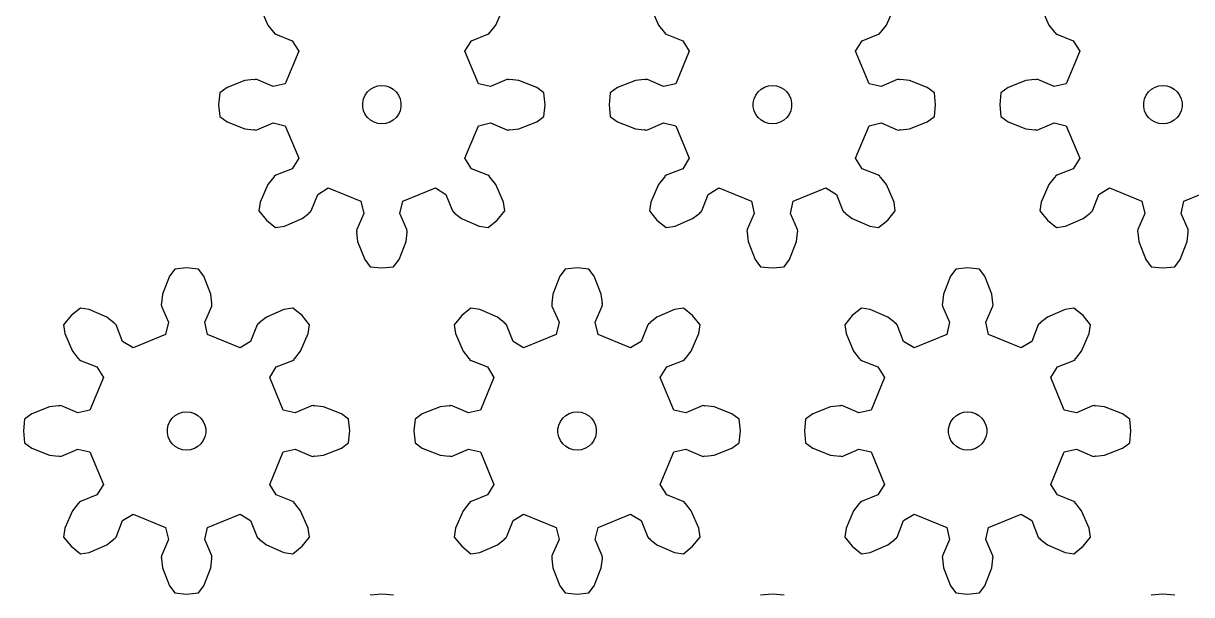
# Model space of a CAD drawing. Extents: x 0 to 208, y 0 to 229.
# Drawn here: x 0 to 91.1, y 101.8 to 146.4 of the extents above; entities that cross this region are included whole.
import ezdxf

# ---------------------------------------------------------------- set-up
doc = ezdxf.new("R2010")
doc.units = 0

msp = doc.modelspace()

# ---------------------------------------------------------------- linework, layer by layer
for p, q in [((18.477, 147.652), (19.073, 146.279)), ((36.857, 146.279), (37.452, 147.652)), ((48.942, 147.652), (49.538, 146.279)), ((67.322, 146.279), (67.917, 147.652)), ((79.407, 147.652), (80.002, 146.279)), ((19.073, 146.279), (19.514, 145.723)), ((36.416, 145.723), (36.857, 146.279)), ((49.538, 146.279), (49.979, 145.723)), ((66.88, 145.723), (67.322, 146.279)), ((80.002, 146.279), (80.443, 145.723)), ((19.514, 145.723), (19.565, 145.717)), ((19.565, 145.717), (19.574, 145.648)), ((19.574, 145.648), (19.58, 145.641)), ((19.58, 145.641), (19.687, 145.561)), ((19.687, 145.561), (20.968, 145.055)), ((20.968, 145.055), (21.48, 144.232)), ((34.45, 144.232), (34.962, 145.055)), ((34.962, 145.055), (36.242, 145.561)), ((36.242, 145.561), (36.35, 145.641)), ((36.35, 145.641), (36.356, 145.648)), ((36.356, 145.648), (36.365, 145.717)), ((36.365, 145.717), (36.416, 145.723)), ((49.979, 145.723), (50.029, 145.717)), ((50.029, 145.717), (50.039, 145.648)), ((50.039, 145.648), (50.044, 145.641)), ((50.044, 145.641), (50.152, 145.561)), ((50.152, 145.561), (51.433, 145.055)), ((51.433, 145.055), (51.944, 144.232)), ((64.915, 144.232), (65.426, 145.055)), ((65.426, 145.055), (66.707, 145.561)), ((66.707, 145.561), (66.815, 145.641)), ((66.815, 145.641), (66.821, 145.648)), ((66.821, 145.648), (66.83, 145.717)), ((66.83, 145.717), (66.88, 145.723)), ((80.443, 145.723), (80.494, 145.717)), ((80.494, 145.717), (80.503, 145.648)), ((80.503, 145.648), (80.509, 145.641)), ((80.509, 145.641), (80.617, 145.561)), ((80.617, 145.561), (81.898, 145.055)), ((81.898, 145.055), (82.409, 144.232)), ((21.48, 144.232), (20.427, 141.69)), ((35.503, 141.69), (34.45, 144.232)), ((51.944, 144.232), (50.891, 141.69)), ((65.968, 141.69), (64.915, 144.232)), ((82.409, 144.232), (81.356, 141.69)), ((15.886, 141.394), (15.323, 140.977)), ((17.277, 141.944), (15.886, 141.394)), ((17.982, 142.025), (17.277, 141.944)), ((18.022, 141.993), (17.982, 142.025)), ((18.078, 142.036), (18.022, 141.993)), ((18.087, 142.037), (18.078, 142.036)), ((18.219, 142.017), (18.087, 142.037)), ((19.483, 141.469), (18.219, 142.017)), ((20.427, 141.69), (19.483, 141.469)), ((26.85, 141.06), (27.083, 141.27)), ((27.083, 141.27), (27.355, 141.427)), ((27.355, 141.427), (27.653, 141.524)), ((27.653, 141.524), (27.965, 141.556)), ((27.965, 141.556), (28.277, 141.524)), ((28.277, 141.524), (28.575, 141.427)), ((28.575, 141.427), (28.846, 141.27)), ((28.846, 141.27), (29.08, 141.06)), ((36.447, 141.469), (35.503, 141.69)), ((37.71, 142.017), (36.447, 141.469)), ((37.843, 142.037), (37.71, 142.017)), ((37.852, 142.036), (37.843, 142.037)), ((37.908, 141.993), (37.852, 142.036)), ((37.948, 142.025), (37.908, 141.993)), ((38.652, 141.944), (37.948, 142.025)), ((40.044, 141.394), (38.652, 141.944)), ((40.606, 140.977), (40.044, 141.394)), ((46.35, 141.394), (45.788, 140.977)), ((47.742, 141.944), (46.35, 141.394)), ((48.447, 142.025), (47.742, 141.944)), ((48.487, 141.993), (48.447, 142.025)), ((48.542, 142.036), (48.487, 141.993)), ((48.552, 142.037), (48.542, 142.036)), ((48.684, 142.017), (48.552, 142.037)), ((49.948, 141.469), (48.684, 142.017)), ((50.891, 141.69), (49.948, 141.469)), ((57.315, 141.06), (57.548, 141.27)), ((57.548, 141.27), (57.819, 141.427)), ((57.819, 141.427), (58.118, 141.524)), ((58.118, 141.524), (58.43, 141.556)), ((58.43, 141.556), (58.741, 141.524)), ((58.741, 141.524), (59.04, 141.427)), ((59.04, 141.427), (59.311, 141.27)), ((59.311, 141.27), (59.544, 141.06)), ((66.912, 141.469), (65.968, 141.69)), ((68.175, 142.017), (66.912, 141.469)), ((68.307, 142.037), (68.175, 142.017)), ((68.317, 142.036), (68.307, 142.037)), ((68.372, 141.993), (68.317, 142.036)), ((68.412, 142.025), (68.372, 141.993)), ((69.117, 141.944), (68.412, 142.025)), ((70.509, 141.394), (69.117, 141.944)), ((71.071, 140.977), (70.509, 141.394)), ((76.815, 141.394), (76.253, 140.977)), ((78.207, 141.944), (76.815, 141.394)), ((78.912, 142.025), (78.207, 141.944)), ((78.952, 141.993), (78.912, 142.025)), ((79.007, 142.036), (78.952, 141.993)), ((79.016, 142.037), (79.007, 142.036)), ((79.149, 142.017), (79.016, 142.037)), ((80.412, 141.469), (79.149, 142.017)), ((81.356, 141.69), (80.412, 141.469)), ((87.78, 141.06), (88.013, 141.27)), ((88.013, 141.27), (88.284, 141.427)), ((88.284, 141.427), (88.583, 141.524)), ((88.583, 141.524), (88.894, 141.556)), ((88.894, 141.556), (89.206, 141.524)), ((89.206, 141.524), (89.504, 141.427)), ((89.504, 141.427), (89.776, 141.27)), ((89.776, 141.27), (90.009, 141.06)), ((15.323, 140.977), (15.232, 140.056)), ((26.473, 140.213), (26.538, 140.52)), ((26.538, 140.52), (26.666, 140.806)), ((26.666, 140.806), (26.85, 141.06)), ((29.08, 141.06), (29.264, 140.806)), ((29.264, 140.806), (29.391, 140.52)), ((29.391, 140.52), (29.457, 140.213)), ((40.697, 140.056), (40.606, 140.977)), ((45.788, 140.977), (45.697, 140.056)), ((56.938, 140.213), (57.003, 140.52)), ((57.003, 140.52), (57.131, 140.806)), ((57.131, 140.806), (57.315, 141.06)), ((59.544, 141.06), (59.729, 140.806)), ((59.729, 140.806), (59.856, 140.52)), ((59.856, 140.52), (59.921, 140.213)), ((71.162, 140.056), (71.071, 140.977)), ((76.253, 140.977), (76.162, 140.056)), ((87.403, 140.213), (87.468, 140.52)), ((87.468, 140.52), (87.595, 140.806)), ((87.595, 140.806), (87.78, 141.06)), ((90.009, 141.06), (90.193, 140.806)), ((90.193, 140.806), (90.321, 140.52)), ((90.321, 140.52), (90.386, 140.213)), ((15.232, 140.056), (15.323, 139.136)), ((26.473, 139.9), (26.473, 140.213)), ((26.538, 139.593), (26.473, 139.9)), ((26.666, 139.306), (26.538, 139.593)), ((29.391, 139.593), (29.264, 139.306)), ((29.457, 139.9), (29.391, 139.593)), ((29.457, 140.213), (29.457, 139.9)), ((40.606, 139.136), (40.697, 140.056)), ((45.697, 140.056), (45.788, 139.136)), ((56.938, 139.9), (56.938, 140.213)), ((57.003, 139.593), (56.938, 139.9)), ((57.131, 139.306), (57.003, 139.593)), ((59.856, 139.593), (59.729, 139.306)), ((59.921, 139.9), (59.856, 139.593)), ((59.921, 140.213), (59.921, 139.9)), ((71.071, 139.136), (71.162, 140.056)), ((76.162, 140.056), (76.253, 139.136)), ((87.403, 139.9), (87.403, 140.213)), ((87.468, 139.593), (87.403, 139.9)), ((87.595, 139.306), (87.468, 139.593)), ((90.321, 139.593), (90.193, 139.306)), ((90.386, 139.9), (90.321, 139.593)), ((90.386, 140.213), (90.386, 139.9)), ((15.323, 139.136), (15.886, 138.719)), ((15.886, 138.719), (17.277, 138.169)), ((18.219, 138.095), (19.483, 138.643)), ((19.483, 138.643), (20.427, 138.423)), ((26.85, 139.053), (26.666, 139.306)), ((27.083, 138.843), (26.85, 139.053)), ((27.355, 138.686), (27.083, 138.843)), ((27.653, 138.589), (27.355, 138.686)), ((27.965, 138.556), (27.653, 138.589)), ((28.277, 138.589), (27.965, 138.556)), ((28.575, 138.686), (28.277, 138.589)), ((28.846, 138.843), (28.575, 138.686)), ((29.08, 139.053), (28.846, 138.843)), ((29.264, 139.306), (29.08, 139.053)), ((35.503, 138.423), (36.447, 138.643)), ((36.447, 138.643), (37.71, 138.095)), ((38.652, 138.169), (40.044, 138.719)), ((40.044, 138.719), (40.606, 139.136)), ((45.788, 139.136), (46.35, 138.719)), ((46.35, 138.719), (47.742, 138.169)), ((48.684, 138.095), (49.948, 138.643)), ((49.948, 138.643), (50.891, 138.423)), ((57.315, 139.053), (57.131, 139.306)), ((57.548, 138.843), (57.315, 139.053)), ((57.819, 138.686), (57.548, 138.843)), ((58.118, 138.589), (57.819, 138.686)), ((58.43, 138.556), (58.118, 138.589)), ((58.741, 138.589), (58.43, 138.556)), ((59.04, 138.686), (58.741, 138.589)), ((59.311, 138.843), (59.04, 138.686)), ((59.544, 139.053), (59.311, 138.843)), ((59.729, 139.306), (59.544, 139.053)), ((65.968, 138.423), (66.912, 138.643)), ((66.912, 138.643), (68.175, 138.095)), ((69.117, 138.169), (70.509, 138.719)), ((70.509, 138.719), (71.071, 139.136)), ((76.253, 139.136), (76.815, 138.719)), ((76.815, 138.719), (78.207, 138.169)), ((79.149, 138.095), (80.412, 138.643)), ((80.412, 138.643), (81.356, 138.423)), ((87.78, 139.053), (87.595, 139.306)), ((88.013, 138.843), (87.78, 139.053)), ((88.284, 138.686), (88.013, 138.843)), ((88.583, 138.589), (88.284, 138.686)), ((88.894, 138.556), (88.583, 138.589)), ((89.206, 138.589), (88.894, 138.556)), ((89.504, 138.686), (89.206, 138.589)), ((89.776, 138.843), (89.504, 138.686)), ((90.009, 139.053), (89.776, 138.843)), ((90.193, 139.306), (90.009, 139.053)), ((17.277, 138.169), (17.982, 138.088)), ((17.982, 138.088), (18.022, 138.119)), ((18.022, 138.119), (18.078, 138.077)), ((18.078, 138.077), (18.087, 138.076)), ((18.087, 138.076), (18.219, 138.095)), ((20.427, 138.423), (21.48, 135.881)), ((34.45, 135.881), (35.503, 138.423)), ((37.71, 138.095), (37.843, 138.076)), ((37.843, 138.076), (37.852, 138.077)), ((37.852, 138.077), (37.908, 138.119)), ((37.908, 138.119), (37.948, 138.088)), ((37.948, 138.088), (38.652, 138.169)), ((47.742, 138.169), (48.447, 138.088)), ((48.447, 138.088), (48.487, 138.119)), ((48.487, 138.119), (48.542, 138.077)), ((48.542, 138.077), (48.552, 138.076)), ((48.552, 138.076), (48.684, 138.095)), ((50.891, 138.423), (51.944, 135.881)), ((64.915, 135.881), (65.968, 138.423)), ((68.175, 138.095), (68.307, 138.076)), ((68.307, 138.076), (68.317, 138.077)), ((68.317, 138.077), (68.372, 138.119)), ((68.372, 138.119), (68.412, 138.088)), ((68.412, 138.088), (69.117, 138.169)), ((78.207, 138.169), (78.912, 138.088)), ((78.912, 138.088), (78.952, 138.119)), ((78.952, 138.119), (79.007, 138.077)), ((79.007, 138.077), (79.016, 138.076)), ((79.016, 138.076), (79.149, 138.095)), ((81.356, 138.423), (82.409, 135.881)), ((21.48, 135.881), (20.968, 135.058)), ((34.962, 135.058), (34.45, 135.881)), ((51.944, 135.881), (51.433, 135.058)), ((65.426, 135.058), (64.915, 135.881)), ((82.409, 135.881), (81.898, 135.058)), ((20.968, 135.058), (19.687, 134.552)), ((36.242, 134.552), (34.962, 135.058)), ((51.433, 135.058), (50.152, 134.552)), ((66.707, 134.552), (65.426, 135.058)), ((81.898, 135.058), (80.617, 134.552)), ((19.514, 134.389), (19.073, 133.834)), ((19.565, 134.395), (19.514, 134.389)), ((19.574, 134.465), (19.565, 134.395)), ((19.58, 134.472), (19.574, 134.465)), ((19.687, 134.552), (19.58, 134.472)), ((36.35, 134.472), (36.242, 134.552)), ((36.356, 134.465), (36.35, 134.472)), ((36.365, 134.395), (36.356, 134.465)), ((36.416, 134.389), (36.365, 134.395)), ((36.857, 133.834), (36.416, 134.389)), ((49.979, 134.389), (49.538, 133.834)), ((50.029, 134.395), (49.979, 134.389)), ((50.039, 134.465), (50.029, 134.395)), ((50.044, 134.472), (50.039, 134.465)), ((50.152, 134.552), (50.044, 134.472)), ((66.815, 134.472), (66.707, 134.552)), ((66.821, 134.465), (66.815, 134.472)), ((66.83, 134.395), (66.821, 134.465)), ((66.88, 134.389), (66.83, 134.395)), ((67.322, 133.834), (66.88, 134.389)), ((80.443, 134.389), (80.002, 133.834)), ((80.494, 134.395), (80.443, 134.389)), ((80.503, 134.465), (80.494, 134.395)), ((80.509, 134.472), (80.503, 134.465)), ((80.617, 134.552), (80.509, 134.472)), ((19.073, 133.834), (18.477, 132.461)), ((22.46, 131.779), (22.966, 133.059)), ((22.966, 133.059), (23.789, 133.571)), ((23.789, 133.571), (26.331, 132.518)), ((29.598, 132.518), (32.14, 133.571)), ((32.14, 133.571), (32.963, 133.059)), ((32.963, 133.059), (33.469, 131.779)), ((37.452, 132.461), (36.857, 133.834)), ((49.538, 133.834), (48.942, 132.461)), ((52.925, 131.779), (53.431, 133.059)), ((53.431, 133.059), (54.254, 133.571)), ((54.254, 133.571), (56.796, 132.518)), ((60.063, 132.518), (62.605, 133.571)), ((62.605, 133.571), (63.428, 133.059)), ((63.428, 133.059), (63.934, 131.779)), ((67.917, 132.461), (67.322, 133.834)), ((80.002, 133.834), (79.407, 132.461)), ((83.39, 131.779), (83.896, 133.059)), ((83.896, 133.059), (84.719, 133.571)), ((84.719, 133.571), (87.261, 132.518)), ((90.528, 132.518), (93.07, 133.571)), ((18.477, 132.461), (18.375, 131.768)), ((26.331, 132.518), (26.552, 131.574)), ((29.378, 131.574), (29.598, 132.518)), ((37.555, 131.768), (37.452, 132.461)), ((48.942, 132.461), (48.839, 131.768)), ((56.796, 132.518), (57.016, 131.574)), ((59.843, 131.574), (60.063, 132.518)), ((68.02, 131.768), (67.917, 132.461)), ((79.407, 132.461), (79.304, 131.768)), ((87.261, 132.518), (87.481, 131.574)), ((90.307, 131.574), (90.528, 132.518)), ((18.375, 131.768), (18.962, 131.053)), ((21.742, 131.164), (22.298, 131.605)), ((22.298, 131.605), (22.304, 131.656)), ((22.304, 131.656), (22.373, 131.665)), ((22.373, 131.665), (22.381, 131.671)), ((22.381, 131.671), (22.46, 131.779)), ((26.552, 131.574), (26.004, 130.311)), ((29.926, 130.311), (29.378, 131.574)), ((33.469, 131.779), (33.549, 131.671)), ((33.549, 131.671), (33.556, 131.665)), ((33.556, 131.665), (33.626, 131.656)), ((33.626, 131.656), (33.632, 131.605)), ((33.632, 131.605), (34.187, 131.164)), ((36.968, 131.053), (37.555, 131.768)), ((48.839, 131.768), (49.426, 131.053)), ((52.207, 131.164), (52.763, 131.605)), ((52.763, 131.605), (52.769, 131.656)), ((52.769, 131.656), (52.838, 131.665)), ((52.838, 131.665), (52.845, 131.671)), ((52.845, 131.671), (52.925, 131.779)), ((57.016, 131.574), (56.469, 130.311)), ((60.391, 130.311), (59.843, 131.574)), ((63.934, 131.779), (64.014, 131.671)), ((64.014, 131.671), (64.021, 131.665)), ((64.021, 131.665), (64.091, 131.656)), ((64.091, 131.656), (64.096, 131.605)), ((64.096, 131.605), (64.652, 131.164)), ((67.433, 131.053), (68.02, 131.768)), ((79.304, 131.768), (79.891, 131.053)), ((82.672, 131.164), (83.228, 131.605)), ((83.228, 131.605), (83.233, 131.656)), ((83.233, 131.656), (83.303, 131.665)), ((83.303, 131.665), (83.31, 131.671)), ((83.31, 131.671), (83.39, 131.779)), ((87.481, 131.574), (86.933, 130.311)), ((90.855, 130.311), (90.307, 131.574)), ((18.962, 131.053), (19.677, 130.466)), ((19.677, 130.466), (20.369, 130.569)), ((20.369, 130.569), (21.742, 131.164)), ((34.187, 131.164), (35.56, 130.569)), ((35.56, 130.569), (36.253, 130.466)), ((36.253, 130.466), (36.968, 131.053)), ((49.426, 131.053), (50.142, 130.466)), ((50.142, 130.466), (50.834, 130.569)), ((50.834, 130.569), (52.207, 131.164)), ((64.652, 131.164), (66.025, 130.569)), ((66.025, 130.569), (66.718, 130.466)), ((66.718, 130.466), (67.433, 131.053)), ((79.891, 131.053), (80.606, 130.466)), ((80.606, 130.466), (81.299, 130.569)), ((81.299, 130.569), (82.672, 131.164)), ((26.004, 130.311), (25.984, 130.178)), ((25.984, 130.178), (25.985, 130.169)), ((25.985, 130.169), (26.028, 130.114)), ((26.028, 130.114), (25.996, 130.074)), ((25.996, 130.074), (26.077, 129.369)), ((29.852, 129.369), (29.933, 130.074)), ((29.902, 130.114), (29.944, 130.169)), ((29.933, 130.074), (29.902, 130.114)), ((29.945, 130.178), (29.926, 130.311)), ((29.944, 130.169), (29.945, 130.178)), ((56.469, 130.311), (56.449, 130.178)), ((56.449, 130.178), (56.45, 130.169)), ((56.45, 130.169), (56.493, 130.114)), ((56.493, 130.114), (56.461, 130.074)), ((56.461, 130.074), (56.542, 129.369)), ((60.317, 129.369), (60.398, 130.074)), ((60.366, 130.114), (60.409, 130.169)), ((60.398, 130.074), (60.366, 130.114)), ((60.41, 130.178), (60.391, 130.311)), ((60.409, 130.169), (60.41, 130.178)), ((86.933, 130.311), (86.914, 130.178)), ((86.914, 130.178), (86.915, 130.169)), ((86.915, 130.169), (86.957, 130.114)), ((86.957, 130.114), (86.926, 130.074)), ((86.926, 130.074), (87.007, 129.369)), ((90.782, 129.369), (90.863, 130.074)), ((90.831, 130.114), (90.874, 130.169)), ((90.863, 130.074), (90.831, 130.114)), ((90.875, 130.178), (90.855, 130.311)), ((90.874, 130.169), (90.875, 130.178)), ((26.077, 129.369), (26.627, 127.977)), ((29.303, 127.977), (29.852, 129.369)), ((56.542, 129.369), (57.092, 127.977)), ((59.767, 127.977), (60.317, 129.369)), ((87.007, 129.369), (87.557, 127.977)), ((90.232, 127.977), (90.782, 129.369)), ((26.627, 127.977), (27.044, 127.415)), ((28.886, 127.415), (29.303, 127.977)), ((57.092, 127.977), (57.509, 127.415)), ((59.35, 127.415), (59.767, 127.977)), ((87.557, 127.977), (87.974, 127.415)), ((89.815, 127.415), (90.232, 127.977)), ((11.812, 127.233), (11.395, 126.671)), ((12.732, 127.324), (11.812, 127.233)), ((13.653, 127.233), (12.732, 127.324)), ((14.07, 126.671), (13.653, 127.233)), ((27.044, 127.415), (27.965, 127.324)), ((27.965, 127.324), (28.886, 127.415)), ((42.276, 127.233), (41.859, 126.671)), ((43.197, 127.324), (42.276, 127.233)), ((44.118, 127.233), (43.197, 127.324)), ((44.535, 126.671), (44.118, 127.233)), ((57.509, 127.415), (58.43, 127.324)), ((58.43, 127.324), (59.35, 127.415)), ((72.741, 127.233), (72.324, 126.671)), ((73.662, 127.324), (72.741, 127.233)), ((74.583, 127.233), (73.662, 127.324)), ((75, 126.671), (74.583, 127.233)), ((87.974, 127.415), (88.894, 127.324)), ((88.894, 127.324), (89.815, 127.415)), ((11.395, 126.671), (10.845, 125.279)), ((14.62, 125.279), (14.07, 126.671)), ((41.859, 126.671), (41.31, 125.279)), ((45.085, 125.279), (44.535, 126.671)), ((72.324, 126.671), (71.774, 125.279)), ((75.55, 125.279), (75, 126.671)), ((10.845, 125.279), (10.764, 124.574)), ((14.701, 124.574), (14.62, 125.279)), ((41.31, 125.279), (41.229, 124.574)), ((45.166, 124.574), (45.085, 125.279)), ((71.774, 125.279), (71.693, 124.574)), ((75.631, 124.574), (75.55, 125.279)), ((4.444, 124.182), (3.729, 123.595)), ((5.137, 124.079), (4.444, 124.182)), ((6.51, 123.484), (5.137, 124.079)), ((10.753, 124.479), (10.752, 124.469)), ((10.752, 124.469), (10.771, 124.337)), ((10.796, 124.534), (10.753, 124.479)), ((10.764, 124.574), (10.796, 124.534)), ((10.771, 124.337), (11.319, 123.074)), ((14.146, 123.074), (14.693, 124.337)), ((14.669, 124.534), (14.701, 124.574)), ((14.712, 124.479), (14.669, 124.534)), ((14.693, 124.337), (14.713, 124.469)), ((14.713, 124.469), (14.712, 124.479)), ((20.328, 124.079), (18.955, 123.484)), ((21.02, 124.182), (20.328, 124.079)), ((21.736, 123.595), (21.02, 124.182)), ((34.909, 124.182), (34.194, 123.595)), ((35.602, 124.079), (34.909, 124.182)), ((36.975, 123.484), (35.602, 124.079)), ((41.218, 124.479), (41.217, 124.469)), ((41.217, 124.469), (41.236, 124.337)), ((41.26, 124.534), (41.218, 124.479)), ((41.229, 124.574), (41.26, 124.534)), ((41.236, 124.337), (41.784, 123.074)), ((44.61, 123.074), (45.158, 124.337)), ((45.134, 124.534), (45.166, 124.574)), ((45.177, 124.479), (45.134, 124.534)), ((45.158, 124.337), (45.178, 124.469)), ((45.178, 124.469), (45.177, 124.479)), ((50.793, 124.079), (49.42, 123.484)), ((51.485, 124.182), (50.793, 124.079)), ((52.2, 123.595), (51.485, 124.182)), ((65.374, 124.182), (64.659, 123.595)), ((66.067, 124.079), (65.374, 124.182)), ((67.439, 123.484), (66.067, 124.079)), ((71.682, 124.479), (71.681, 124.469)), ((71.681, 124.469), (71.701, 124.337)), ((71.725, 124.534), (71.682, 124.479)), ((71.693, 124.574), (71.725, 124.534)), ((71.701, 124.337), (72.249, 123.074)), ((75.075, 123.074), (75.623, 124.337)), ((75.599, 124.534), (75.631, 124.574)), ((75.642, 124.479), (75.599, 124.534)), ((75.623, 124.337), (75.643, 124.469)), ((75.643, 124.469), (75.642, 124.479)), ((81.257, 124.079), (79.885, 123.484)), ((81.95, 124.182), (81.257, 124.079)), ((82.665, 123.595), (81.95, 124.182)), ((3.729, 123.595), (3.142, 122.88)), ((7.066, 123.042), (6.51, 123.484)), ((7.071, 122.992), (7.066, 123.042)), ((11.319, 123.074), (11.099, 122.13)), ((14.366, 122.13), (14.146, 123.074)), ((18.399, 123.042), (18.393, 122.992)), ((18.955, 123.484), (18.399, 123.042)), ((22.323, 122.88), (21.736, 123.595)), ((34.194, 123.595), (33.607, 122.88)), ((37.53, 123.042), (36.975, 123.484)), ((37.536, 122.992), (37.53, 123.042)), ((41.784, 123.074), (41.564, 122.13)), ((44.831, 122.13), (44.61, 123.074)), ((48.864, 123.042), (48.858, 122.992)), ((49.42, 123.484), (48.864, 123.042)), ((52.787, 122.88), (52.2, 123.595)), ((64.659, 123.595), (64.072, 122.88)), ((67.995, 123.042), (67.439, 123.484)), ((68.001, 122.992), (67.995, 123.042)), ((72.249, 123.074), (72.029, 122.13)), ((75.295, 122.13), (75.075, 123.074)), ((79.329, 123.042), (79.323, 122.992)), ((79.885, 123.484), (79.329, 123.042)), ((83.252, 122.88), (82.665, 123.595)), ((3.142, 122.88), (3.245, 122.187)), ((3.245, 122.187), (3.84, 120.814)), ((7.141, 122.983), (7.071, 122.992)), ((7.148, 122.977), (7.141, 122.983)), ((7.228, 122.869), (7.148, 122.977)), ((7.734, 121.588), (7.228, 122.869)), ((11.099, 122.13), (8.557, 121.077)), ((16.908, 121.077), (14.366, 122.13)), ((18.237, 122.869), (17.731, 121.588)), ((18.317, 122.977), (18.237, 122.869)), ((18.324, 122.983), (18.317, 122.977)), ((18.393, 122.992), (18.324, 122.983)), ((21.624, 120.814), (22.22, 122.187)), ((22.22, 122.187), (22.323, 122.88)), ((33.607, 122.88), (33.71, 122.187)), ((33.71, 122.187), (34.305, 120.814)), ((37.606, 122.983), (37.536, 122.992)), ((37.613, 122.977), (37.606, 122.983)), ((37.693, 122.869), (37.613, 122.977)), ((38.199, 121.588), (37.693, 122.869)), ((41.564, 122.13), (39.022, 121.077)), ((47.373, 121.077), (44.831, 122.13)), ((48.702, 122.869), (48.196, 121.588)), ((48.781, 122.977), (48.702, 122.869)), ((48.789, 122.983), (48.781, 122.977)), ((48.858, 122.992), (48.789, 122.983)), ((52.089, 120.814), (52.684, 122.187)), ((52.684, 122.187), (52.787, 122.88)), ((64.072, 122.88), (64.175, 122.187)), ((64.175, 122.187), (64.77, 120.814)), ((68.07, 122.983), (68.001, 122.992)), ((68.078, 122.977), (68.07, 122.983)), ((68.158, 122.869), (68.078, 122.977)), ((68.664, 121.588), (68.158, 122.869)), ((72.029, 122.13), (69.487, 121.077)), ((77.837, 121.077), (75.295, 122.13)), ((79.166, 122.869), (78.66, 121.588)), ((79.246, 122.977), (79.166, 122.869)), ((79.253, 122.983), (79.246, 122.977)), ((79.323, 122.992), (79.253, 122.983)), ((82.554, 120.814), (83.149, 122.187)), ((83.149, 122.187), (83.252, 122.88)), ((8.557, 121.077), (7.734, 121.588)), ((17.731, 121.588), (16.908, 121.077)), ((39.022, 121.077), (38.199, 121.588)), ((48.196, 121.588), (47.373, 121.077)), ((69.487, 121.077), (68.664, 121.588)), ((78.66, 121.588), (77.837, 121.077)), ((3.84, 120.814), (4.282, 120.258)), ((21.183, 120.258), (21.624, 120.814)), ((34.305, 120.814), (34.746, 120.258)), ((51.648, 120.258), (52.089, 120.814)), ((64.77, 120.814), (65.211, 120.258)), ((82.113, 120.258), (82.554, 120.814)), ((4.282, 120.258), (4.332, 120.253)), ((4.332, 120.253), (4.341, 120.183)), ((4.341, 120.183), (4.347, 120.176)), ((4.347, 120.176), (4.455, 120.096)), ((4.455, 120.096), (5.736, 119.59)), ((5.736, 119.59), (6.247, 118.767)), ((19.218, 118.767), (19.729, 119.59)), ((19.729, 119.59), (21.01, 120.096)), ((21.01, 120.096), (21.118, 120.176)), ((21.118, 120.176), (21.123, 120.183)), ((21.123, 120.183), (21.133, 120.253)), ((21.133, 120.253), (21.183, 120.258)), ((34.746, 120.258), (34.797, 120.253)), ((34.797, 120.253), (34.806, 120.183)), ((34.806, 120.183), (34.812, 120.176)), ((34.812, 120.176), (34.92, 120.096)), ((34.92, 120.096), (36.2, 119.59)), ((36.2, 119.59), (36.712, 118.767)), ((49.682, 118.767), (50.194, 119.59)), ((50.194, 119.59), (51.475, 120.096)), ((51.475, 120.096), (51.582, 120.176)), ((51.582, 120.176), (51.588, 120.183)), ((51.588, 120.183), (51.597, 120.253)), ((51.597, 120.253), (51.648, 120.258)), ((65.211, 120.258), (65.262, 120.253)), ((65.262, 120.253), (65.271, 120.183)), ((65.271, 120.183), (65.277, 120.176)), ((65.277, 120.176), (65.384, 120.096)), ((65.384, 120.096), (66.665, 119.59)), ((66.665, 119.59), (67.177, 118.767)), ((80.147, 118.767), (80.659, 119.59)), ((80.659, 119.59), (81.94, 120.096)), ((81.94, 120.096), (82.047, 120.176)), ((82.047, 120.176), (82.053, 120.183)), ((82.053, 120.183), (82.062, 120.253)), ((82.062, 120.253), (82.113, 120.258)), ((6.247, 118.767), (5.194, 116.225)), ((20.271, 116.225), (19.218, 118.767)), ((36.712, 118.767), (35.659, 116.225)), ((50.735, 116.225), (49.682, 118.767)), ((67.177, 118.767), (66.124, 116.225)), ((81.2, 116.225), (80.147, 118.767)), ((0.653, 115.929), (0.091, 115.512)), ((2.045, 116.479), (0.653, 115.929)), ((2.75, 116.56), (2.045, 116.479)), ((2.79, 116.528), (2.75, 116.56)), ((2.845, 116.571), (2.79, 116.528)), ((2.854, 116.572), (2.845, 116.571)), ((2.987, 116.553), (2.854, 116.572)), ((4.25, 116.005), (2.987, 116.553)), ((5.194, 116.225), (4.25, 116.005)), ((11.618, 115.595), (11.851, 115.805)), ((11.851, 115.805), (12.122, 115.962)), ((12.122, 115.962), (12.421, 116.059)), ((12.421, 116.059), (12.732, 116.092)), ((12.732, 116.092), (13.044, 116.059)), ((13.044, 116.059), (13.343, 115.962)), ((13.343, 115.962), (13.614, 115.805)), ((13.614, 115.805), (13.847, 115.595)), ((21.214, 116.005), (20.271, 116.225)), ((22.478, 116.553), (21.214, 116.005)), ((22.61, 116.572), (22.478, 116.553)), ((22.62, 116.571), (22.61, 116.572)), ((22.675, 116.528), (22.62, 116.571)), ((22.715, 116.56), (22.675, 116.528)), ((23.42, 116.479), (22.715, 116.56)), ((24.812, 115.929), (23.42, 116.479)), ((25.374, 115.512), (24.812, 115.929)), ((31.118, 115.929), (30.555, 115.512)), ((32.51, 116.479), (31.118, 115.929)), ((33.214, 116.56), (32.51, 116.479)), ((33.254, 116.528), (33.214, 116.56)), ((33.31, 116.571), (33.254, 116.528)), ((33.319, 116.572), (33.31, 116.571)), ((33.452, 116.553), (33.319, 116.572)), ((34.715, 116.005), (33.452, 116.553)), ((35.659, 116.225), (34.715, 116.005)), ((42.082, 115.595), (42.316, 115.805)), ((42.316, 115.805), (42.587, 115.962)), ((42.587, 115.962), (42.885, 116.059)), ((42.885, 116.059), (43.197, 116.092)), ((43.197, 116.092), (43.509, 116.059)), ((43.509, 116.059), (43.807, 115.962)), ((43.807, 115.962), (44.079, 115.805)), ((44.079, 115.805), (44.312, 115.595)), ((51.679, 116.005), (50.735, 116.225)), ((52.943, 116.553), (51.679, 116.005)), ((53.075, 116.572), (52.943, 116.553)), ((53.084, 116.571), (53.075, 116.572)), ((53.14, 116.528), (53.084, 116.571)), ((53.18, 116.56), (53.14, 116.528)), ((53.885, 116.479), (53.18, 116.56)), ((55.276, 115.929), (53.885, 116.479)), ((55.839, 115.512), (55.276, 115.929)), ((61.583, 115.929), (61.02, 115.512)), ((62.974, 116.479), (61.583, 115.929)), ((63.679, 116.56), (62.974, 116.479)), ((63.719, 116.528), (63.679, 116.56)), ((63.775, 116.571), (63.719, 116.528)), ((63.784, 116.572), (63.775, 116.571)), ((63.917, 116.553), (63.784, 116.572)), ((65.18, 116.005), (63.917, 116.553)), ((66.124, 116.225), (65.18, 116.005)), ((72.547, 115.595), (72.78, 115.805)), ((72.78, 115.805), (73.052, 115.962)), ((73.052, 115.962), (73.35, 116.059)), ((73.35, 116.059), (73.662, 116.092)), ((73.662, 116.092), (73.974, 116.059)), ((73.974, 116.059), (74.272, 115.962)), ((74.272, 115.962), (74.544, 115.805)), ((74.544, 115.805), (74.777, 115.595)), ((82.144, 116.005), (81.2, 116.225)), ((83.407, 116.553), (82.144, 116.005)), ((83.54, 116.572), (83.407, 116.553)), ((83.549, 116.571), (83.54, 116.572)), ((83.605, 116.528), (83.549, 116.571)), ((83.645, 116.56), (83.605, 116.528)), ((84.35, 116.479), (83.645, 116.56)), ((85.741, 115.929), (84.35, 116.479)), ((86.304, 115.512), (85.741, 115.929)), ((0.091, 115.512), (0, 114.592)), ((11.241, 114.748), (11.306, 115.055)), ((11.306, 115.055), (11.433, 115.342)), ((11.433, 115.342), (11.618, 115.595)), ((13.847, 115.595), (14.031, 115.342)), ((14.031, 115.342), (14.159, 115.055)), ((14.159, 115.055), (14.224, 114.748)), ((25.465, 114.592), (25.374, 115.512)), ((30.555, 115.512), (30.465, 114.592)), ((41.705, 114.748), (41.771, 115.055)), ((41.771, 115.055), (41.898, 115.342)), ((41.898, 115.342), (42.082, 115.595)), ((44.312, 115.595), (44.496, 115.342)), ((44.496, 115.342), (44.624, 115.055)), ((44.624, 115.055), (44.689, 114.748)), ((55.93, 114.592), (55.839, 115.512)), ((61.02, 115.512), (60.93, 114.592)), ((72.17, 114.748), (72.235, 115.055)), ((72.235, 115.055), (72.363, 115.342)), ((72.363, 115.342), (72.547, 115.595)), ((74.777, 115.595), (74.961, 115.342)), ((74.961, 115.342), (75.089, 115.055)), ((75.089, 115.055), (75.154, 114.748)), ((86.394, 114.592), (86.304, 115.512)), ((0, 114.592), (0.091, 113.671)), ((11.241, 114.435), (11.241, 114.748)), ((11.306, 114.128), (11.241, 114.435)), ((11.433, 113.842), (11.306, 114.128)), ((14.159, 114.128), (14.031, 113.842)), ((14.224, 114.435), (14.159, 114.128)), ((14.224, 114.748), (14.224, 114.435)), ((25.374, 113.671), (25.465, 114.592)), ((30.465, 114.592), (30.555, 113.671)), ((41.705, 114.435), (41.705, 114.748)), ((41.771, 114.128), (41.705, 114.435)), ((41.898, 113.842), (41.771, 114.128)), ((44.624, 114.128), (44.496, 113.842)), ((44.689, 114.435), (44.624, 114.128)), ((44.689, 114.748), (44.689, 114.435)), ((55.839, 113.671), (55.93, 114.592)), ((60.93, 114.592), (61.02, 113.671)), ((72.17, 114.435), (72.17, 114.748)), ((72.235, 114.128), (72.17, 114.435)), ((72.363, 113.842), (72.235, 114.128)), ((75.089, 114.128), (74.961, 113.842)), ((75.154, 114.435), (75.089, 114.128)), ((75.154, 114.748), (75.154, 114.435)), ((86.304, 113.671), (86.394, 114.592)), ((0.091, 113.671), (0.653, 113.254)), ((0.653, 113.254), (2.045, 112.704)), ((2.987, 112.631), (4.25, 113.178)), ((4.25, 113.178), (5.194, 112.958)), ((11.618, 113.588), (11.433, 113.842)), ((11.851, 113.378), (11.618, 113.588)), ((12.122, 113.221), (11.851, 113.378)), ((12.421, 113.124), (12.122, 113.221)), ((12.732, 113.092), (12.421, 113.124)), ((13.044, 113.124), (12.732, 113.092)), ((13.343, 113.221), (13.044, 113.124)), ((13.614, 113.378), (13.343, 113.221)), ((13.847, 113.588), (13.614, 113.378)), ((14.031, 113.842), (13.847, 113.588)), ((20.271, 112.958), (21.214, 113.178)), ((21.214, 113.178), (22.478, 112.631)), ((23.42, 112.704), (24.812, 113.254)), ((24.812, 113.254), (25.374, 113.671)), ((30.555, 113.671), (31.118, 113.254)), ((31.118, 113.254), (32.51, 112.704)), ((33.452, 112.631), (34.715, 113.178)), ((34.715, 113.178), (35.659, 112.958)), ((42.082, 113.588), (41.898, 113.842)), ((42.316, 113.378), (42.082, 113.588)), ((42.587, 113.221), (42.316, 113.378)), ((42.885, 113.124), (42.587, 113.221)), ((43.197, 113.092), (42.885, 113.124)), ((43.509, 113.124), (43.197, 113.092)), ((43.807, 113.221), (43.509, 113.124)), ((44.079, 113.378), (43.807, 113.221)), ((44.312, 113.588), (44.079, 113.378)), ((44.496, 113.842), (44.312, 113.588)), ((50.735, 112.958), (51.679, 113.178)), ((51.679, 113.178), (52.943, 112.631)), ((53.885, 112.704), (55.276, 113.254)), ((55.276, 113.254), (55.839, 113.671)), ((61.02, 113.671), (61.583, 113.254)), ((61.583, 113.254), (62.974, 112.704)), ((63.917, 112.631), (65.18, 113.178)), ((65.18, 113.178), (66.124, 112.958)), ((72.547, 113.588), (72.363, 113.842)), ((72.78, 113.378), (72.547, 113.588)), ((73.052, 113.221), (72.78, 113.378)), ((73.35, 113.124), (73.052, 113.221)), ((73.662, 113.092), (73.35, 113.124)), ((73.974, 113.124), (73.662, 113.092)), ((74.272, 113.221), (73.974, 113.124)), ((74.544, 113.378), (74.272, 113.221)), ((74.777, 113.588), (74.544, 113.378)), ((74.961, 113.842), (74.777, 113.588)), ((81.2, 112.958), (82.144, 113.178)), ((82.144, 113.178), (83.407, 112.631)), ((84.35, 112.704), (85.741, 113.254)), ((85.741, 113.254), (86.304, 113.671)), ((2.045, 112.704), (2.75, 112.623)), ((2.75, 112.623), (2.79, 112.655)), ((2.79, 112.655), (2.845, 112.612)), ((2.845, 112.612), (2.854, 112.611)), ((2.854, 112.611), (2.987, 112.631)), ((5.194, 112.958), (6.247, 110.416)), ((19.218, 110.416), (20.271, 112.958)), ((22.478, 112.631), (22.61, 112.611)), ((22.61, 112.611), (22.62, 112.612)), ((22.62, 112.612), (22.675, 112.655)), ((22.675, 112.655), (22.715, 112.623)), ((22.715, 112.623), (23.42, 112.704)), ((32.51, 112.704), (33.214, 112.623)), ((33.214, 112.623), (33.254, 112.655)), ((33.254, 112.655), (33.31, 112.612)), ((33.31, 112.612), (33.319, 112.611)), ((33.319, 112.611), (33.452, 112.631)), ((35.659, 112.958), (36.712, 110.416)), ((49.682, 110.416), (50.735, 112.958)), ((52.943, 112.631), (53.075, 112.611)), ((53.075, 112.611), (53.084, 112.612)), ((53.084, 112.612), (53.14, 112.655)), ((53.14, 112.655), (53.18, 112.623)), ((53.18, 112.623), (53.885, 112.704)), ((62.974, 112.704), (63.679, 112.623)), ((63.679, 112.623), (63.719, 112.655)), ((63.719, 112.655), (63.775, 112.612)), ((63.775, 112.612), (63.784, 112.611)), ((63.784, 112.611), (63.917, 112.631)), ((66.124, 112.958), (67.177, 110.416)), ((80.147, 110.416), (81.2, 112.958)), ((83.407, 112.631), (83.54, 112.611)), ((83.54, 112.611), (83.549, 112.612)), ((83.549, 112.612), (83.605, 112.655)), ((83.605, 112.655), (83.645, 112.623)), ((83.645, 112.623), (84.35, 112.704)), ((6.247, 110.416), (5.736, 109.593)), ((19.729, 109.593), (19.218, 110.416)), ((36.712, 110.416), (36.2, 109.593)), ((50.194, 109.593), (49.682, 110.416)), ((67.177, 110.416), (66.665, 109.593)), ((80.659, 109.593), (80.147, 110.416)), ((5.736, 109.593), (4.455, 109.087)), ((21.01, 109.087), (19.729, 109.593)), ((36.2, 109.593), (34.92, 109.087)), ((51.475, 109.087), (50.194, 109.593)), ((66.665, 109.593), (65.384, 109.087)), ((81.94, 109.087), (80.659, 109.593)), ((4.282, 108.925), (3.84, 108.369)), ((4.332, 108.931), (4.282, 108.925)), ((4.341, 109), (4.332, 108.931)), ((4.347, 109.007), (4.341, 109)), ((4.455, 109.087), (4.347, 109.007)), ((21.118, 109.007), (21.01, 109.087)), ((21.123, 109), (21.118, 109.007)), ((21.133, 108.931), (21.123, 109)), ((21.183, 108.925), (21.133, 108.931)), ((21.624, 108.369), (21.183, 108.925)), ((34.746, 108.925), (34.305, 108.369)), ((34.797, 108.931), (34.746, 108.925)), ((34.806, 109), (34.797, 108.931)), ((34.812, 109.007), (34.806, 109)), ((34.92, 109.087), (34.812, 109.007)), ((51.582, 109.007), (51.475, 109.087)), ((51.588, 109), (51.582, 109.007)), ((51.597, 108.931), (51.588, 109)), ((51.648, 108.925), (51.597, 108.931)), ((52.089, 108.369), (51.648, 108.925)), ((65.211, 108.925), (64.77, 108.369)), ((65.262, 108.931), (65.211, 108.925)), ((65.271, 109), (65.262, 108.931)), ((65.277, 109.007), (65.271, 109)), ((65.384, 109.087), (65.277, 109.007)), ((82.047, 109.007), (81.94, 109.087)), ((82.053, 109), (82.047, 109.007)), ((82.062, 108.931), (82.053, 109)), ((82.113, 108.925), (82.062, 108.931)), ((82.554, 108.369), (82.113, 108.925)), ((3.84, 108.369), (3.245, 106.996)), ((7.228, 106.314), (7.734, 107.595)), ((7.734, 107.595), (8.557, 108.106)), ((8.557, 108.106), (11.099, 107.053)), ((14.366, 107.053), (16.908, 108.106)), ((16.908, 108.106), (17.731, 107.595)), ((17.731, 107.595), (18.237, 106.314)), ((22.22, 106.996), (21.624, 108.369)), ((34.305, 108.369), (33.71, 106.996)), ((37.693, 106.314), (38.199, 107.595)), ((38.199, 107.595), (39.022, 108.106)), ((39.022, 108.106), (41.564, 107.053)), ((44.831, 107.053), (47.373, 108.106)), ((47.373, 108.106), (48.196, 107.595)), ((48.196, 107.595), (48.702, 106.314)), ((52.684, 106.996), (52.089, 108.369)), ((64.77, 108.369), (64.175, 106.996)), ((68.158, 106.314), (68.664, 107.595)), ((68.664, 107.595), (69.487, 108.106)), ((69.487, 108.106), (72.029, 107.053)), ((75.295, 107.053), (77.837, 108.106)), ((77.837, 108.106), (78.66, 107.595)), ((78.66, 107.595), (79.166, 106.314)), ((83.149, 106.996), (82.554, 108.369)), ((3.245, 106.996), (3.142, 106.304)), ((11.099, 107.053), (11.319, 106.11)), ((14.146, 106.11), (14.366, 107.053)), ((22.323, 106.304), (22.22, 106.996)), ((33.71, 106.996), (33.607, 106.304)), ((41.564, 107.053), (41.784, 106.11)), ((44.61, 106.11), (44.831, 107.053)), ((52.787, 106.304), (52.684, 106.996)), ((64.175, 106.996), (64.072, 106.304)), ((72.029, 107.053), (72.249, 106.11)), ((75.075, 106.11), (75.295, 107.053)), ((83.252, 106.304), (83.149, 106.996)), ((3.142, 106.304), (3.729, 105.588)), ((6.51, 105.7), (7.066, 106.141)), ((7.066, 106.141), (7.071, 106.191)), ((7.071, 106.191), (7.141, 106.201)), ((7.141, 106.201), (7.148, 106.206)), ((7.148, 106.206), (7.228, 106.314)), ((11.319, 106.11), (10.771, 104.846)), ((14.693, 104.846), (14.146, 106.11)), ((18.237, 106.314), (18.317, 106.206)), ((18.317, 106.206), (18.324, 106.201)), ((18.324, 106.201), (18.393, 106.191)), ((18.393, 106.191), (18.399, 106.141)), ((18.399, 106.141), (18.955, 105.7)), ((21.736, 105.588), (22.323, 106.304)), ((33.607, 106.304), (34.194, 105.588)), ((36.975, 105.7), (37.53, 106.141)), ((37.53, 106.141), (37.536, 106.191)), ((37.536, 106.191), (37.606, 106.201)), ((37.606, 106.201), (37.613, 106.206)), ((37.613, 106.206), (37.693, 106.314)), ((41.784, 106.11), (41.236, 104.846)), ((45.158, 104.846), (44.61, 106.11)), ((48.702, 106.314), (48.781, 106.206)), ((48.781, 106.206), (48.789, 106.201)), ((48.789, 106.201), (48.858, 106.191)), ((48.858, 106.191), (48.864, 106.141)), ((48.864, 106.141), (49.42, 105.7)), ((52.2, 105.588), (52.787, 106.304)), ((64.072, 106.304), (64.659, 105.588)), ((67.439, 105.7), (67.995, 106.141)), ((67.995, 106.141), (68.001, 106.191)), ((68.001, 106.191), (68.07, 106.201)), ((68.07, 106.201), (68.078, 106.206)), ((68.078, 106.206), (68.158, 106.314)), ((72.249, 106.11), (71.701, 104.846)), ((75.623, 104.846), (75.075, 106.11)), ((79.166, 106.314), (79.246, 106.206)), ((79.246, 106.206), (79.253, 106.201)), ((79.253, 106.201), (79.323, 106.191)), ((79.323, 106.191), (79.329, 106.141)), ((79.329, 106.141), (79.885, 105.7)), ((82.665, 105.588), (83.252, 106.304)), ((3.729, 105.588), (4.444, 105.001)), ((4.444, 105.001), (5.137, 105.104)), ((5.137, 105.104), (6.51, 105.7)), ((10.771, 104.846), (10.752, 104.714)), ((14.713, 104.714), (14.693, 104.846)), ((18.955, 105.7), (20.328, 105.104)), ((20.328, 105.104), (21.02, 105.001)), ((21.02, 105.001), (21.736, 105.588)), ((34.194, 105.588), (34.909, 105.001)), ((34.909, 105.001), (35.602, 105.104)), ((35.602, 105.104), (36.975, 105.7)), ((41.236, 104.846), (41.217, 104.714)), ((45.178, 104.714), (45.158, 104.846)), ((49.42, 105.7), (50.793, 105.104)), ((50.793, 105.104), (51.485, 105.001)), ((51.485, 105.001), (52.2, 105.588)), ((64.659, 105.588), (65.374, 105.001)), ((65.374, 105.001), (66.067, 105.104)), ((66.067, 105.104), (67.439, 105.7)), ((71.701, 104.846), (71.681, 104.714)), ((75.643, 104.714), (75.623, 104.846)), ((79.885, 105.7), (81.257, 105.104)), ((81.257, 105.104), (81.95, 105.001)), ((81.95, 105.001), (82.665, 105.588)), ((10.752, 104.714), (10.753, 104.704)), ((10.753, 104.704), (10.796, 104.649)), ((10.796, 104.649), (10.764, 104.609)), ((10.764, 104.609), (10.845, 103.904)), ((10.845, 103.904), (11.395, 102.512)), ((14.07, 102.512), (14.62, 103.904)), ((14.62, 103.904), (14.701, 104.609)), ((14.669, 104.649), (14.712, 104.704)), ((14.701, 104.609), (14.669, 104.649)), ((14.712, 104.704), (14.713, 104.714)), ((41.217, 104.714), (41.218, 104.704)), ((41.218, 104.704), (41.26, 104.649)), ((41.26, 104.649), (41.229, 104.609)), ((41.229, 104.609), (41.31, 103.904)), ((41.31, 103.904), (41.859, 102.512)), ((44.535, 102.512), (45.085, 103.904)), ((45.085, 103.904), (45.166, 104.609)), ((45.134, 104.649), (45.177, 104.704)), ((45.166, 104.609), (45.134, 104.649)), ((45.177, 104.704), (45.178, 104.714)), ((71.681, 104.714), (71.682, 104.704)), ((71.682, 104.704), (71.725, 104.649)), ((71.725, 104.649), (71.693, 104.609)), ((71.693, 104.609), (71.774, 103.904)), ((71.774, 103.904), (72.324, 102.512)), ((75, 102.512), (75.55, 103.904)), ((75.55, 103.904), (75.631, 104.609)), ((75.599, 104.649), (75.642, 104.704)), ((75.631, 104.609), (75.599, 104.649)), ((75.642, 104.704), (75.643, 104.714)), ((11.395, 102.512), (11.812, 101.95)), ((13.653, 101.95), (14.07, 102.512)), ((41.859, 102.512), (42.276, 101.95)), ((44.118, 101.95), (44.535, 102.512)), ((72.324, 102.512), (72.741, 101.95)), ((74.583, 101.95), (75, 102.512)), ((11.812, 101.95), (12.732, 101.859)), ((12.732, 101.859), (13.653, 101.95)), ((27.965, 101.859), (27.044, 101.768)), ((28.886, 101.768), (27.965, 101.859)), ((42.276, 101.95), (43.197, 101.859)), ((43.197, 101.859), (44.118, 101.95)), ((58.43, 101.859), (57.509, 101.768)), ((59.35, 101.768), (58.43, 101.859)), ((72.741, 101.95), (73.662, 101.859)), ((73.662, 101.859), (74.583, 101.95)), ((88.894, 101.859), (87.974, 101.768)), ((89.815, 101.768), (88.894, 101.859))]:
    msp.add_line(p, q)

doc.saveas('drawing.dxf')
